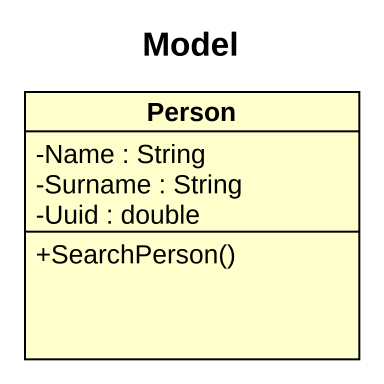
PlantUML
@startuml
title Model
hide circle
hide empty members
skinparam classAttributeIconSize 0
class "Person" as Person_ {
  -Name : String
  -Surname : String
  -Uuid : double
  +SearchPerson()
}
@enduml
